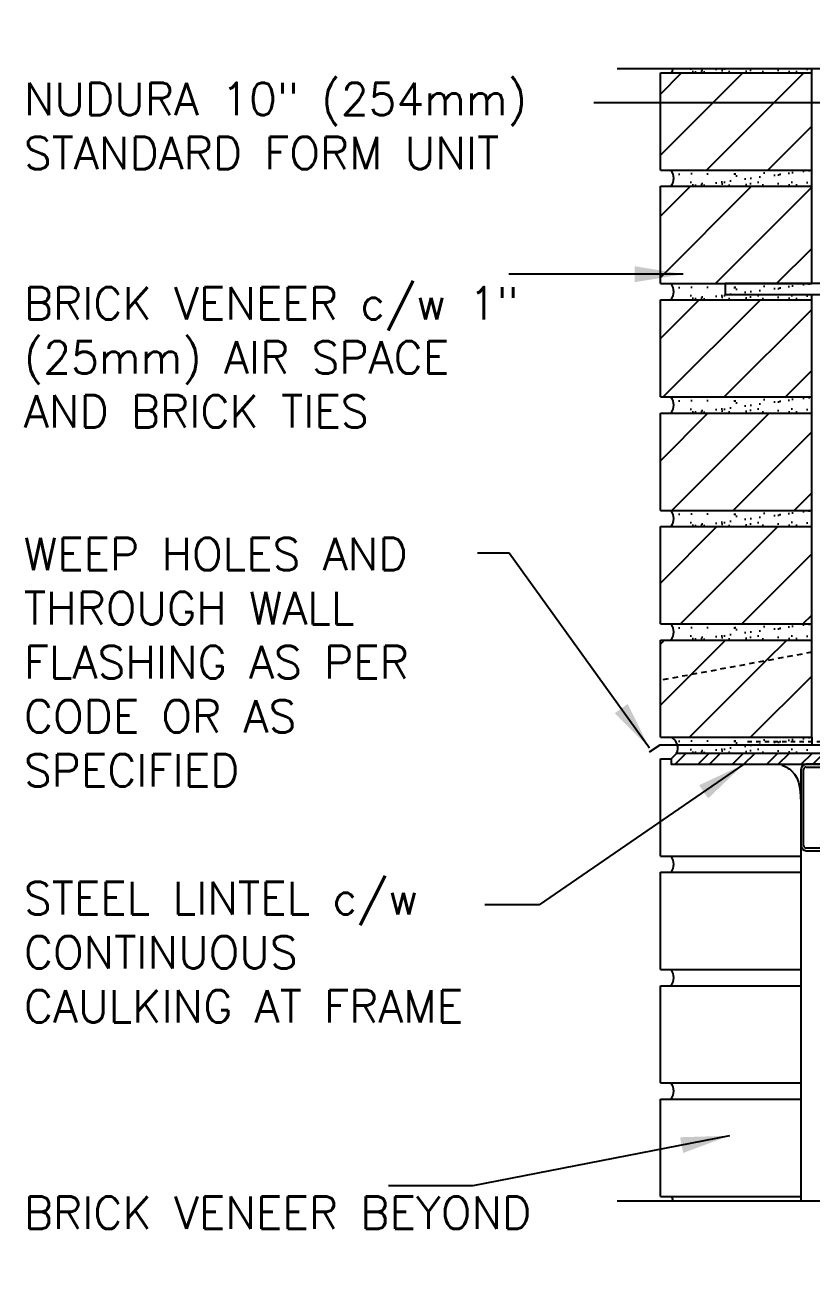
# Model space of a CAD drawing. Header units: inches. Extents: x 171.2 to 222.1, y 133.2 to 219.4.
# Drawn here: x 171.22 to 189.4, y 190.26 to 219.45 of the extents above; entities that cross this region are included whole.
import ezdxf

# ---------------------------------------------------------------- set-up
doc = ezdxf.new("R2010")
doc.units = ezdxf.units.IN
doc.header["$LTSCALE"] = 0.5
doc.header["$MEASUREMENT"] = 0
doc.linetypes.add('DASHED2', pattern=[0.375, 0.25, -0.125])
doc.linetypes.add('HIDDEN2', pattern=[0.1875, 0.125, -0.0625])
for name, color, linetype in [('HATCH', 12, 'Continuous'), ('Hidden2', 12, 'HIDDEN2'), ('LINE18', 9, 'Continuous'), ('line25', 2, 'Continuous'), ('LINE9', 9, 'Continuous'), ('TEXT', 4, 'Continuous')]:
    doc.layers.add(name, color=color, linetype=linetype)
doc.styles.add('DIM', font='romans.shx', dxfattribs={"width": 0.7})
doc.styles.add('ROMANS', font='romans.shx', dxfattribs={"height": 0.75})
doc.dimstyles.new('ext_12', dxfattribs={"dimscale": 12, "dimtxt": 0.09375, "dimasz": 0.09375, "dimexe": 0.09375, "dimexo": 0.0625, "dimgap": 0.0625, "dimtad": 1, "dimdec": 1, "dimzin": 3, "dimdsep": 46, "dimlunit": 4, "dimtxsty": 'DIM', "dimcen": 0.09, "dimdle": 0.09375, "dimclrt": 4, "dimadec": 0, "dimazin": 0, "dimtfac": 1, "dimtdec": 1, "dimtmove": 2, "dimatfit": 3, "dimfxl": 1, "dimfrac": 2, "dimtolj": 1, "dimtzin": 0, "dimarcsym": 0})
pattern_1 = [(45, (69.1143, 24.7018), (-0.707107, 0.707107), [])]

msp = doc.modelspace()

# ---------------------------------------------------------------- hatches: boundary and pattern name
at = {"layer": 'HATCH'}
h = msp.add_hatch(dxfattribs=at)
h.set_pattern_fill('AR-CONC', color=256, scale=0.5)
h.set_pattern_definition([(50, (0, 0), (3.5863, -0.31376), [0.375, -4.125]), (355, (0, 0), (-0.693757, 3.76096), [0.3, -3.3]), (100.4514, (0.299, -0.026), (2.892544, 3.4472), [0.3187, -3.50571]), (46.1842, (0, 1), (5.336207, -0.827596), [0.5625, -6.1875]), (96.6356, (0.4447, 0.931), (4.67331, 4.87059), [0.47805, -5.25857]), (351.1842, (0, 1), (4.67331, 4.87059), [0.45, -4.95]), (21, (0.5, 0.75), (2.984535, -2.013094), [0.375, -4.125]), (326, (0.5, 0.75), (1.216577, 3.62575), [0.3, -3.3]), (71.4514, (0.7487, 0.5822), (4.20111, 1.612656), [0.3187, -3.50571]), (37.5, (0, 0), (0.0607993, 1.6644693), [0, -3.26, 0, -3.35, 0, -3.3125]), (7.5, (0, 0), (1.315348, 1.972059), [0, -1.91, 0, -3.185, 0, -1.2625]), (327.5, (-1.115, 0), (2.669112, -0.1127744), [0, -1.25, 0, -3.9, 0, -5.175]), (317.5, (-1.615, 0), (2.91593, 0.500525), [0, -1.625, 0, -2.59, 0, -3.675])])
h.paths.add_polyline_path([(205.927, 180.6), (201.927, 180.6), (190.677, 180.6), (190.677, 176.6), (193.302, 173.975), (193.302, 178.356), (193.812, 178.356), (193.812, 178.034, 0.108933), (193.964, 178.147, -0.940476), (194.162, 177.995, 2.135543), (194.703, 178.195, -1), (194.916, 178.706, -0.311223), (195.625, 177.69), (195.625, 177.525, 1.661382), (196.186, 177.878, -1), (196.399, 178.389, -0.307094), (197.138, 177.493, 1.604516), (197.697, 177.869, 0.055617), (197.517, 177.915, -0.843243), (197.552, 178.347, -0.049932), (198.302, 178.411, -0.049932), (199.051, 178.347, -0.843243), (199.086, 177.915, 0.055617), (198.906, 177.869, 1.604516), (199.465, 177.493, -0.307094), (200.204, 178.389, -1), (200.417, 177.878, 1.661382), (200.978, 177.525), (200.978, 177.67, -0.316114), (201.687, 178.706, -1), (201.9, 178.195, 2.135543), (202.441, 177.995, -0.940447), (202.639, 178.147, 0.10894), (202.792, 178.034), (202.792, 178.356), (203.302, 178.356), (203.302, 173.974), (205.927, 176.6)])
h.paths.add_polyline_path([(215.348, 179.6), (215.348, 180.6), (206.427, 180.6), (206.427, 176.599), (215.348, 176.6), (215.348, 177.6), (216.348, 178.6), (214.348, 178.6)])
h.paths.add_polyline_path([(190.177, 180.6), (187.177, 180.6), (185.989, 180.6), (181.255, 180.444), (181.255, 178.84), (180.255, 177.84), (182.255, 177.84), (181.255, 176.84), (181.255, 174.441), (190.177, 174.735)])
h.paths.add_polyline_path([(198.225, 174.825, 0.225652), (197.85, 175.2), (194.187, 175.2, 0.225652), (193.812, 174.825), (193.812, 173.984, 0.225652), (194.187, 173.609), (197.85, 173.609, 0.225652), (198.225, 173.984)])
h.paths.add_polyline_path([(198.225, 176.607, 0.225652), (197.85, 176.982), (194.187, 176.982, 0.225652), (193.812, 176.607), (193.812, 175.766, 0.225652), (194.187, 175.391), (197.85, 175.391, 0.225652), (198.225, 175.766)], flags=17)
h.paths.add_polyline_path([(202.792, 176.607, 0.225652), (202.417, 176.982), (198.753, 176.982, 0.225652), (198.378, 176.607), (198.378, 175.766, 0.225652), (198.753, 175.391), (202.417, 175.391, 0.225652), (202.792, 175.766)], flags=17)
h.paths.add_polyline_path([(202.792, 174.825, 0.225652), (202.417, 175.2), (198.753, 175.2, 0.225652), (198.378, 174.825), (198.378, 173.984, 0.225652), (198.753, 173.609), (202.417, 173.609, 0.225652), (202.792, 173.984)])
h.paths.add_polyline_path([(202.792, 171.288), (202.672, 171.488), (202.672, 171.6), (202.672, 171.712), (202.792, 171.912), (202.792, 173.274, 0.268138), (202.63, 173.422), (193.973, 173.422, 0.268156), (193.812, 173.274), (193.812, 171.912), (193.932, 171.712), (193.932, 171.6), (193.932, 171.488), (193.812, 171.288), (193.812, 169.926, 0.268156), (193.973, 169.778), (202.63, 169.778, 0.268138), (202.792, 169.926)])
h.paths.add_polyline_path([(198.225, 169.216, 0.225652), (197.85, 169.591), (194.187, 169.591, 0.225652), (193.812, 169.216), (193.812, 168.375, 0.225652), (194.187, 168), (197.85, 168, 0.225652), (198.225, 168.375)])
h.paths.add_polyline_path([(198.225, 167.434, 0.225652), (197.85, 167.809), (194.187, 167.809, 0.225652), (193.812, 167.434), (193.812, 166.593, 0.225652), (194.187, 166.218), (197.85, 166.218, 0.225652), (198.225, 166.593)])
h.paths.add_polyline_path([(202.792, 167.434, 0.225652), (202.417, 167.809), (198.753, 167.809, 0.225652), (198.378, 167.434), (198.378, 166.593, 0.225652), (198.753, 166.218), (202.417, 166.218, 0.225652), (202.792, 166.593)])
h.paths.add_polyline_path([(202.792, 169.216, 0.225652), (202.417, 169.591), (198.753, 169.591, 0.225652), (198.378, 169.216), (198.378, 168.375, 0.225652), (198.753, 168), (202.417, 168, 0.225652), (202.792, 168.375)])
h.paths.add_polyline_path([(203.302, 155.6, 0.08841), (203.156, 155.697), (203.066, 155.697), (203.066, 155.739, -0.249069), (202.956, 155.946), (202.956, 156.014, -0.414214), (203.018, 156.076), (203.066, 156.076), (203.066, 156.146), (202.961, 156.146, -0.168672), (202.775, 156.296, 0.17445), (202.367, 156.592), (200.786, 156.945, 0.054974), (200.46, 156.981), (198.302, 156.981), (196.144, 156.981, 0.054974), (195.817, 156.945), (194.236, 156.592, 0.17445), (193.829, 156.296, -0.168672), (193.643, 156.146), (193.538, 156.146), (193.538, 156.076), (193.585, 156.076, -0.414214), (193.648, 156.014), (193.648, 155.946, -0.249069), (193.538, 155.739), (193.538, 155.697), (193.448, 155.697, 0.088416), (193.302, 155.6), (193.302, 154.855), (197.383, 154.855), (198.383, 155.855), (198.383, 153.855), (199.383, 154.855), (203.302, 154.855)])
h.paths.add_polyline_path([(203.302, 162.6), (203.302, 163.359), (203.217, 163.099, -0.6), (203.117, 163.099), (203.068, 163.249), (202.942, 163.249, -0.414214), (202.892, 163.299), (202.892, 163.329), (202.792, 163.329), (202.792, 165.166, 0.108935), (202.639, 165.053, -0.8344), (202.427, 165.178), (202.439, 165.2, 2.155404), (201.9, 165.005, -1), (201.687, 164.494, -0.311223), (200.978, 165.51), (200.978, 165.675, 1.661382), (200.417, 165.322, -1), (200.204, 164.811, -0.30095), (199.467, 165.684, 1.661382), (198.906, 165.331, 0.055617), (199.086, 165.285, -0.843243), (199.051, 164.853, -0.049932), (198.302, 164.789, -0.049932), (197.552, 164.853, -0.843243), (197.517, 165.285, 0.055617), (197.697, 165.331, 1.661382), (197.136, 165.684, -0.30095), (196.399, 164.811, -1), (196.186, 165.322, 1.661382), (195.625, 165.675), (195.625, 165.51, -0.311223), (194.916, 164.494, -1), (194.703, 165.005, 2.155404), (194.164, 165.2), (194.176, 165.178, -0.834375), (193.964, 165.053, 0.108938), (193.812, 165.166), (193.812, 163.329), (193.712, 163.329), (193.712, 163.299, -0.414214), (193.662, 163.249), (193.535, 163.249), (193.487, 163.099, -0.6), (193.387, 163.099), (193.302, 163.359), (193.302, 162.6), (193.302, 159.792, 0.088416), (193.448, 159.695), (193.538, 159.695), (193.538, 159.653, -0.249069), (193.648, 159.446), (193.648, 159.379, -0.414214), (193.585, 159.316), (193.538, 159.316), (193.538, 159.246), (193.643, 159.246, 0.231736), (194, 159.397, -0.8344), (194.212, 159.272), (194.2, 159.25, 2.155404), (194.739, 159.445, -1), (194.952, 159.956, -0.311223), (195.661, 158.94), (195.661, 158.775, 1.661382), (196.222, 159.128, -1), (196.435, 159.639, -0.30095), (197.172, 158.766, 1.661382), (197.733, 159.119, 0.055617), (197.553, 159.165, -0.843243), (197.588, 159.597, -0.047544), (198.302, 159.662, -0.047544), (199.015, 159.597, -0.843243), (199.05, 159.165, 0.055617), (198.87, 159.119, 1.661382), (199.432, 158.766, -0.30095), (200.168, 159.639, -1), (200.381, 159.128, 1.661382), (200.942, 158.775), (200.942, 158.94, -0.311223), (201.651, 159.956, -1), (201.864, 159.445, 2.155404), (202.403, 159.25), (202.391, 159.272, -0.834375), (202.603, 159.397, 0.23174), (202.961, 159.246), (203.066, 159.246), (203.066, 159.316), (203.018, 159.316, -0.414214), (202.956, 159.379), (202.956, 159.446, -0.249069), (203.066, 159.653), (203.066, 159.695), (203.156, 159.695, 0.08841), (203.302, 159.792)])
h.paths.add_polyline_path([(203.026, 218.45), (197.026, 218.45), (196.026, 217.45), (196.026, 219.45), (195.026, 218.45), (193.026, 218.45), (193.026, 216.459, 0.088416), (193.172, 216.362), (193.262, 216.362), (193.262, 216.32, -0.249069), (193.372, 216.113), (193.372, 216.046, -0.414214), (193.309, 215.983), (193.262, 215.983), (193.262, 215.913), (193.367, 215.913, -0.155529), (193.542, 215.779, 0.180914), (193.96, 215.468), (195.541, 215.115, 0.054974), (195.868, 215.079), (198.026, 215.079), (200.184, 215.079, 0.054974), (200.51, 215.115), (202.091, 215.468, 0.180914), (202.509, 215.779, -0.155529), (202.685, 215.913), (202.79, 215.913), (202.79, 215.983), (202.742, 215.983, -0.414214), (202.68, 216.046), (202.68, 216.113, -0.249069), (202.79, 216.32), (202.79, 216.362), (202.88, 216.362, 0.08841), (203.026, 216.459)])
h.paths.add_polyline_path([(203.026, 212.267, 0.08841), (202.88, 212.364), (202.79, 212.364), (202.79, 212.406, -0.249069), (202.68, 212.613), (202.68, 212.681, -0.414214), (202.742, 212.743), (202.79, 212.743), (202.79, 212.813), (202.685, 212.813, 0.231736), (202.327, 212.662, -0.8344), (202.115, 212.788), (202.127, 212.809, 2.155404), (201.589, 212.615, -1), (201.375, 212.104, -0.311223), (200.666, 213.12), (200.667, 213.285, 1.661382), (200.105, 212.932, -1), (199.892, 212.421, -0.30095), (199.156, 213.293, 1.661382), (198.595, 212.94, 0.055617), (198.774, 212.895, -0.843243), (198.739, 212.462, -0.047544), (198.026, 212.398, -0.047544), (197.312, 212.462, -0.843243), (197.278, 212.895, 0.055617), (197.457, 212.94, 1.661382), (196.896, 213.293, -0.30095), (196.159, 212.421, -1), (195.946, 212.932, 1.661382), (195.385, 213.285), (195.385, 213.12, -0.311223), (194.676, 212.104, -1), (194.463, 212.615, 2.155404), (193.924, 212.809), (193.936, 212.788, -0.834375), (193.724, 212.662, 0.23174), (193.367, 212.813), (193.262, 212.813), (193.262, 212.743), (193.309, 212.743, -0.414214), (193.372, 212.681), (193.372, 212.613, -0.249069), (193.262, 212.406), (193.262, 212.364), (193.172, 212.364, 0.088416), (193.026, 212.267), (193.026, 209.459), (193.026, 206.652, 0.088416), (193.172, 206.554), (193.262, 206.554), (193.262, 206.513, -0.249069), (193.372, 206.306), (193.372, 206.238, -0.414214), (193.309, 206.176), (193.262, 206.176), (193.262, 206.106), (193.367, 206.106, 0.231736), (193.724, 206.257, -0.8344), (193.936, 206.131), (193.924, 206.11, 2.155404), (194.463, 206.304, -1), (194.676, 206.815, -0.311223), (195.385, 205.799), (195.385, 205.634, 1.661382), (195.946, 205.987, -1), (196.159, 206.498, -0.30095), (196.896, 205.626, 1.661382), (197.457, 205.979, 0.055617), (197.278, 206.024, -0.843243), (197.312, 206.456, -0.047544), (198.026, 206.521, -0.047544), (198.739, 206.456, -0.843243), (198.774, 206.024, 0.055617), (198.595, 205.979, 1.661382), (199.156, 205.626, -0.30095), (199.892, 206.498, -1), (200.105, 205.987, 1.661382), (200.667, 205.634), (200.666, 205.799, -0.311223), (201.375, 206.815, -1), (201.589, 206.304, 2.155404), (202.127, 206.11), (202.115, 206.131, -0.834375), (202.327, 206.257, 0.23174), (202.685, 206.106), (202.79, 206.106), (202.79, 206.176), (202.742, 206.176, -0.414214), (202.68, 206.238), (202.68, 206.306, -0.249069), (202.79, 206.513), (202.79, 206.554), (202.88, 206.554, 0.08841), (203.026, 206.652), (203.026, 209.459)])
h.paths.add_polyline_path([(202.79, 203.006), (202.685, 203.006, -0.155529), (202.509, 203.14, 0.180914), (202.091, 203.451), (200.51, 203.804, 0.054974), (200.184, 203.84), (198.026, 203.84), (195.868, 203.84, 0.054974), (195.541, 203.804), (193.96, 203.451, 0.180914), (193.542, 203.14, -0.155529), (193.367, 203.006), (193.262, 203.006), (193.262, 202.936), (193.309, 202.936, -0.414214), (193.372, 202.873), (193.372, 202.806, -0.249069), (193.262, 202.598), (193.262, 202.557), (193.172, 202.557, 0.088416), (193.026, 202.459), (193.026, 200.459), (195.588, 200.459), (195.588, 200.509), (197.538, 200.509, 0.414214), (197.663, 200.634), (197.663, 200.709, -1), (198.263, 200.709), (198.263, 200.634, 0.414214), (198.388, 200.509), (200.338, 200.509), (200.338, 200.459), (203.026, 200.459), (203.026, 202.459, 0.08841), (202.88, 202.557), (202.79, 202.557), (202.79, 202.598, -0.249069), (202.68, 202.806), (202.68, 202.873, -0.414214), (202.742, 202.936), (202.79, 202.936)])
h = msp.add_hatch(dxfattribs=at)
h.set_pattern_fill('AR-SAND', color=256, scale=0.25, style=0)
h.set_pattern_definition([(37.5, (69.11427, 37.82677), (-0.01574834, 0.48170594), [0, -0.38, 0, -0.425, 0, -0.40625]), (7.5, (69.11427, 37.8268), (0.4424442, 0.7055365), [0, -0.205, 0, -0.3425, 0, -0.13125]), (327.5, (68.80677, 37.82677), (0.7785355, 0.0014148), [0, -0.125, 0, -0.45, 0, -0.5875]), (317.5, (68.8068, 37.8268), (0.7515317, 0.2194189), [0, -0.0625, 0, -0.295, 0, -0.3375])])
edge = h.paths.add_edge_path()
edge.add_line((189.401, 218.45), (186.199, 218.45))
edge.add_arc((185.886, 218.534), 0.324, 324.6944, 344.9002, ccw=False)
edge.add_line((186.151, 218.347), (189.401, 218.347))
edge.add_line((189.401, 218.347), (189.401, 218.45))
h = msp.add_hatch(dxfattribs=at)
h.set_pattern_fill('ANSI31', color=256, scale=8, style=0)
h.set_pattern_definition(pattern_1)
h.paths.add_polyline_path([(189.401, 216.097), (189.401, 218.347), (185.901, 218.347), (185.901, 216.097)])
h = msp.add_hatch(dxfattribs=at)
h.set_pattern_fill('AR-SAND', color=256, scale=0.25, style=0)
h.set_pattern_definition([(37.5, (69.11427, 35.20177), (-0.01574834, 0.48170594), [0, -0.38, 0, -0.425, 0, -0.40625]), (7.5, (69.11427, 35.2018), (0.4424442, 0.7055365), [0, -0.205, 0, -0.3425, 0, -0.13125]), (327.5, (68.80677, 35.20177), (0.7785355, 0.0014148), [0, -0.125, 0, -0.45, 0, -0.5875]), (317.5, (68.8068, 35.2018), (0.7515317, 0.2194189), [0, -0.0625, 0, -0.295, 0, -0.3375])])
h.paths.add_polyline_path([(189.401, 216.097), (186.151, 216.097, -0.318233), (186.151, 215.722), (189.401, 215.722)])
h = msp.add_hatch(dxfattribs=at)
h.set_pattern_fill('ANSI31', color=256, scale=8, style=0)
h.set_pattern_definition(pattern_1)
h.paths.add_polyline_path([(185.901, 213.472), (189.401, 213.472), (189.401, 215.722), (185.901, 215.722)])
h = msp.add_hatch(dxfattribs=at)
h.set_pattern_fill('AR-SAND', color=256, scale=0.25, style=0)
h.set_pattern_definition([(37.5, (69.11427, 32.57677), (-0.01574834, 0.48170594), [0, -0.38, 0, -0.425, 0, -0.40625]), (7.5, (69.11427, 32.5768), (0.4424442, 0.7055365), [0, -0.205, 0, -0.3425, 0, -0.13125]), (327.5, (68.80677, 32.57677), (0.7785355, 0.0014148), [0, -0.125, 0, -0.45, 0, -0.5875]), (317.5, (68.8068, 32.5768), (0.7515317, 0.2194189), [0, -0.0625, 0, -0.295, 0, -0.3375])])
h.paths.add_polyline_path([(189.401, 213.472), (186.151, 213.472, -0.318233), (186.151, 213.097), (189.401, 213.097)])
h = msp.add_hatch(dxfattribs=at)
h.set_pattern_fill('ANSI31', color=256, scale=8, style=0)
h.set_pattern_definition(pattern_1)
h.paths.add_polyline_path([(189.401, 210.847), (189.401, 213.097), (185.901, 213.097), (185.901, 210.847)])
h = msp.add_hatch(dxfattribs=at)
h.set_pattern_fill('AR-SAND', color=256, scale=0.25, style=0)
h.set_pattern_definition([(37.5, (69.11427, 29.95177), (-0.01574834, 0.48170594), [0, -0.38, 0, -0.425, 0, -0.40625]), (7.5, (69.11427, 29.9518), (0.4424442, 0.7055365), [0, -0.205, 0, -0.3425, 0, -0.13125]), (327.5, (68.80677, 29.95177), (0.7785355, 0.0014148), [0, -0.125, 0, -0.45, 0, -0.5875]), (317.5, (68.8068, 29.9518), (0.7515317, 0.2194189), [0, -0.0625, 0, -0.295, 0, -0.3375])])
h.paths.add_polyline_path([(189.401, 210.847), (186.151, 210.847, -0.318233), (186.151, 210.472), (189.401, 210.472)])
h = msp.add_hatch(dxfattribs=at)
h.set_pattern_fill('ANSI31', color=256, scale=8, style=0)
h.set_pattern_definition(pattern_1)
h.paths.add_polyline_path([(189.401, 208.222), (189.401, 210.472), (185.901, 210.472), (185.901, 208.222)])
h = msp.add_hatch(dxfattribs=at)
h.set_pattern_fill('AR-SAND', color=256, scale=0.25, style=0)
h.set_pattern_definition([(37.5, (69.11427, 27.32677), (-0.01574834, 0.48170594), [0, -0.38, 0, -0.425, 0, -0.40625]), (7.5, (69.11427, 27.3268), (0.4424442, 0.7055365), [0, -0.205, 0, -0.3425, 0, -0.13125]), (327.5, (68.80677, 27.32677), (0.7785355, 0.0014148), [0, -0.125, 0, -0.45, 0, -0.5875]), (317.5, (68.8068, 27.3268), (0.7515317, 0.2194189), [0, -0.0625, 0, -0.295, 0, -0.3375])])
h.paths.add_polyline_path([(189.401, 208.222), (186.151, 208.222, -0.318233), (186.151, 207.847), (189.401, 207.847)])
h = msp.add_hatch(dxfattribs=at)
h.set_pattern_fill('ANSI31', color=256, scale=8, style=0)
h.set_pattern_definition(pattern_1)
h.paths.add_polyline_path([(185.901, 205.597), (189.401, 205.597), (189.401, 207.847), (185.901, 207.847)])
h = msp.add_hatch(dxfattribs=at)
h.set_pattern_fill('ANSI32', color=256, scale=1.5, style=0)
h.set_pattern_definition([(45, (275.76015, 47.91336), (-0.3977476, 0.3977476), []), (45, (276.0253, 47.91336), (-0.3977476, 0.3977476), [])])
h.paths.add_polyline_path([(190.401, 202.347), (190.401, 206.472), (190.276, 206.472), (190.151, 206.347), (190.151, 202.722, -0.414214), (190.026, 202.597), (186.276, 202.597), (186.151, 202.472), (186.151, 202.347)])
h = msp.add_hatch(dxfattribs=at)
h.set_pattern_fill('AR-SAND', color=256, scale=0.25, style=0)
h.set_pattern_definition([(37.5, (69.11427, 24.70177), (-0.01574834, 0.48170594), [0, -0.38, 0, -0.425, 0, -0.40625]), (7.5, (69.11427, 24.7018), (0.4424442, 0.7055365), [0, -0.205, 0, -0.3425, 0, -0.13125]), (327.5, (68.80677, 24.70177), (0.7785355, 0.0014148), [0, -0.125, 0, -0.45, 0, -0.5875]), (317.5, (68.8068, 24.7018), (0.7515317, 0.2194189), [0, -0.0625, 0, -0.295, 0, -0.3375])])
h.paths.add_polyline_path([(189.401, 205.222), (189.401, 205.597), (186.151, 205.597, -0.318233), (186.151, 205.222)])
h = msp.add_hatch(dxfattribs=at)
h.set_pattern_fill('ANSI31', color=256, scale=8, style=0)
h.set_pattern_definition(pattern_1)
h.paths.add_polyline_path([(185.901, 204.29), (189.401, 204.938), (189.401, 205.222), (185.901, 205.222)])
h = msp.add_hatch(dxfattribs=at)
h.set_pattern_fill('ANSI31', color=256, scale=8, style=0)
h.set_pattern_definition(pattern_1)
h.paths.add_polyline_path([(185.901, 204.29), (185.901, 202.972), (189.401, 202.972), (189.401, 204.938)])
h = msp.add_hatch(dxfattribs=at)
h.set_pattern_fill('AR-SAND', color=256, scale=0.25, style=0)
h.set_pattern_definition([(37.5, (69.11427, 22.07677), (-0.01574834, 0.48170594), [0, -0.38, 0, -0.425, 0, -0.40625]), (7.5, (69.11427, 22.0768), (0.4424442, 0.7055365), [0, -0.205, 0, -0.3425, 0, -0.13125]), (327.5, (68.80677, 22.07677), (0.7785355, 0.0014148), [0, -0.125, 0, -0.45, 0, -0.5875]), (317.5, (68.8068, 22.0768), (0.7515317, 0.2194189), [0, -0.0625, 0, -0.295, 0, -0.3375])])
h.paths.add_polyline_path([(189.401, 202.972), (186.151, 202.972, -0.318233), (186.151, 202.597), (189.401, 202.597)])

# ---------------------------------------------------------------- linework, layer by layer
msp.add_spline([(188.683, 202.347), (188.937, 202.196), (189.151, 201.347)], degree=3, dxfattribs=at)
at = {"layer": 'Hidden2'}
msp.add_line((189.818, 202.866), (187.818, 202.866), dxfattribs=at)
at = {"layer": 'LINE18'}
msp.add_line((189.401, 202.972), (189.401, 202.801), dxfattribs=at)
at = {"layer": 'line25'}
for p, q in [((189.401, 213.472), (189.401, 218.45)), ((185.901, 218.347), (189.401, 218.347)), ((185.901, 216.097), (185.901, 218.347)), ((185.901, 216.097), (189.401, 216.097)), ((185.901, 215.722), (189.401, 215.722)), ((185.901, 213.472), (185.901, 215.722)), ((185.901, 213.472), (189.401, 213.472)), ((189.401, 213.097), (189.401, 213.222)), ((185.901, 213.097), (189.401, 213.097)), ((185.901, 210.847), (185.901, 213.097)), ((189.401, 202.972), (189.401, 213.097)), ((185.901, 210.847), (189.401, 210.847)), ((185.901, 210.472), (189.401, 210.472)), ((185.901, 208.222), (185.901, 210.472)), ((185.901, 208.222), (189.401, 208.222)), ((185.901, 207.847), (189.401, 207.847)), ((185.901, 205.597), (185.901, 207.847)), ((185.901, 205.597), (189.401, 205.597)), ((185.901, 202.972), (185.901, 205.222)), ((185.901, 205.222), (189.401, 205.222)), ((185.901, 202.972), (189.401, 202.972))]:
    msp.add_line(p, q, dxfattribs=at)
at = {"layer": 'line25', "color": 12}
for p, q in [((185.901, 202.472), (186.151, 202.472)), ((185.901, 200.222), (185.901, 202.472)), ((189.151, 200.472), (189.151, 192.248)), ((185.901, 200.222), (189.151, 200.222)), ((185.901, 197.597), (185.901, 199.847)), ((185.901, 199.847), (189.151, 199.847)), ((185.901, 197.597), (189.151, 197.597)), ((185.901, 194.972), (185.901, 197.222)), ((185.901, 197.222), (189.151, 197.222)), ((185.901, 194.972), (189.151, 194.972)), ((185.901, 192.347), (185.901, 194.597)), ((185.901, 194.597), (189.151, 194.597)), ((185.901, 192.347), (189.151, 192.347))]:
    msp.add_line(p, q, dxfattribs=at)
for centre, start in [((185.886, 200.034), 324.6944), ((185.886, 197.409), 324.6944), ((185.886, 194.784), 324.6944), ((185.886, 192.159), 15.9366)]:
    msp.add_arc(centre, 0.324, start, 35.3056, dxfattribs=at)
at = {"layer": 'LINE9'}
for p, q in [((184.901, 218.45), (195.026, 218.45)), ((190.276, 202.347), (189.276, 202.347)), ((189.151, 202.222), (189.151, 200.472)), ((189.213, 200.472), (189.213, 202.222)), ((189.276, 202.284), (190.276, 202.284)), ((191.026, 200.409), (189.276, 200.409)), ((189.276, 200.347), (191.026, 200.347)), ((184.901, 192.248), (195.338, 192.248))]:
    msp.add_line(p, q, dxfattribs=at)
at = {"layer": 'LINE9', "linetype": 'DASHED2'}
msp.add_line((189.401, 204.938), (185.901, 204.29), dxfattribs=at)
at = {"layer": 'LINE9'}
msp.add_lwpolyline([(187.401, 213.222), (190.401, 213.222), (190.401, 216.097), (190.151, 216.097), (190.151, 213.472), (187.401, 213.472)], close=True, dxfattribs=at)
msp.add_lwpolyline([(185.651, 202.634), (185.894, 202.801), (189.918, 202.801), (189.918, 206.951), (191.409, 208.443)], dxfattribs=at)
at = {"layer": 'LINE9', "color": 9}
msp.add_lwpolyline([(190.401, 206.472), (190.276, 206.472), (190.151, 206.347), (190.151, 202.722, -0.414214), (190.026, 202.597), (186.276, 202.597), (186.151, 202.472), (186.151, 202.347), (190.401, 202.347)], format="xyb", close=True, dxfattribs=at)
at = {"layer": 'LINE9'}
for centre, radius, start, end in [((185.886, 218.534), 0.324, 324.6944, 344.9002), ((185.886, 215.909), 0.324, 324.6944, 35.3056), ((185.886, 213.284), 0.324, 324.6944, 35.3056), ((185.886, 210.659), 0.324, 324.6944, 35.3056), ((185.886, 208.034), 0.324, 324.6944, 35.3056), ((185.886, 205.409), 0.324, 324.6944, 35.3056), ((186.021, 202.72), 0.283, 334.1833, 62.6866), ((189.276, 202.222), 0.125, 90, 180), ((189.276, 202.222), 0.0625, 90, 180), ((189.276, 200.472), 0.125, 180, 270), ((189.276, 200.472), 0.0625, 180, 270)]:
    msp.add_arc(centre, radius, start, end, dxfattribs=at)

# ---------------------------------------------------------------- texts
at = {"layer": 'TEXT', "char_height": 0.75, "attachment_point": 4, "style": 'ROMANS'}
for s, insert, width in [('NUDURA 10" (254mm) STANDARD FORM UNIT', (171.183, 217.119), 16.08776), ('BRICK VENEER c/w 1" (25mm) AIR SPACE AND BRICK TIES', (171.183, 211.764), 12.54928), ('WEEP HOLES AND THROUGH WALL FLASHING AS PER CODE OR AS SPECIFIED', (171.183, 204.71), 12.54928), ('STEEL LINTEL c/w CONTINUOUS CAULKING AT FRAME', (171.183, 197.998), 12.54928), ('BRICK VENEER BEYOND ', (171.183, 191.97), 11.453)]:
    msp.add_mtext(s, dxfattribs=dict(at, insert=insert, width=width))

# ---------------------------------------------------------------- leaders
at = {"layer": 'TEXT'}
for points, override in [([(192.026, 217.653), (185.006, 217.653), (184.361, 217.653)], {"dimtad": 0}), ([(186.432, 213.688), (183.864, 213.688), (182.396, 213.688)], {"dimtad": 0}), ([(185.651, 202.722), (182.406, 207.233), (181.672, 207.233)], {"dimtad": 0}), ([(187.83, 202.347), (183.096, 199.096), (181.841, 199.096)], {"dimgap": 0.0625, "dimtad": 0}), ([(187.496, 193.75), (181.566, 192.595), (179.616, 192.595)], {"dimgap": 0.0625, "dimtad": 0})]:
    msp.add_leader(points, dimstyle='ext_12', override=override, dxfattribs=at)

doc.saveas('drawing.dxf')
